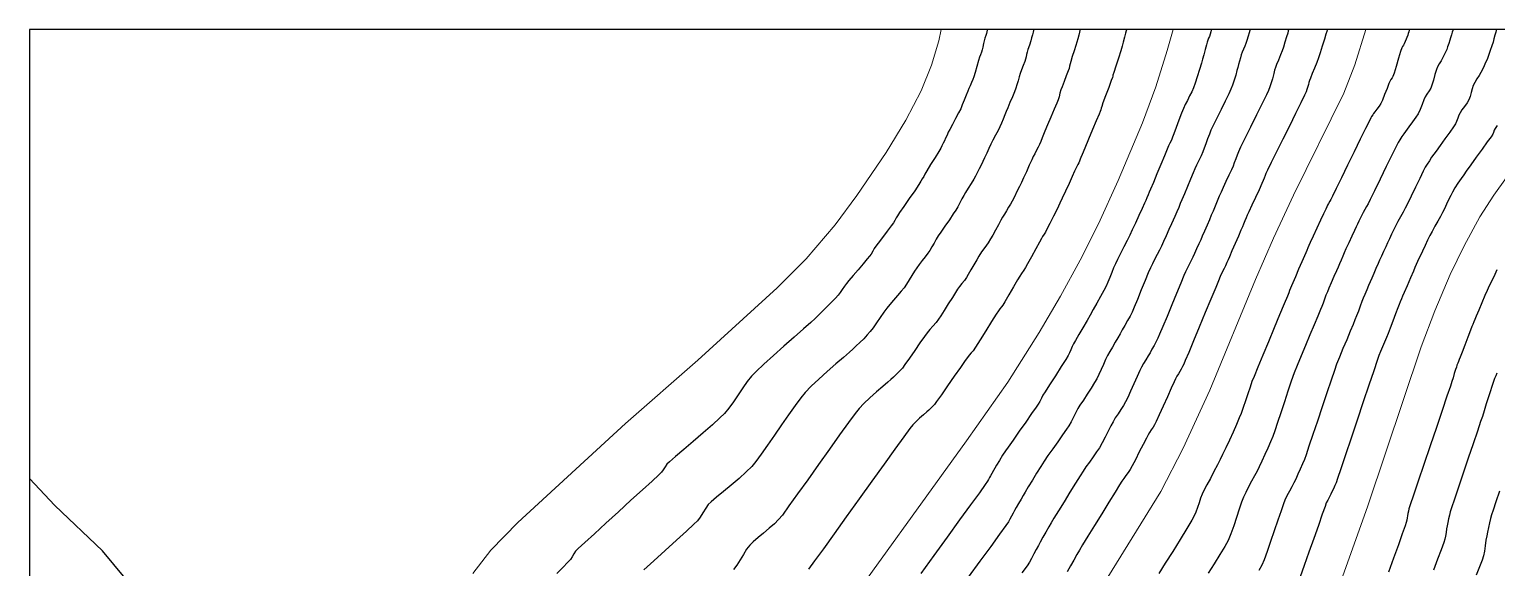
# Model space of a CAD drawing. Extents: x 27 to 849, y 0 to 853.
# Drawn here: x 26.5 to 153.4, y 806 to 852.5 of the extents above; entities that cross this region are included whole.
import ezdxf

# ---------------------------------------------------------------- set-up
doc = ezdxf.new("R2010")
doc.units = 0
doc.header["$LTSCALE"] = 2
for name, color, linetype in [('ARQ - PORTAS E ESQUADRIAS 1-50', 2, 'Continuous'), ('Curva 1 m', 5, 'Continuous'), ('Curva Mestra', 1, 'Continuous'), ('TRA_Trecho_Rodoviario_L', 7, 'Continuous')]:
    doc.layers.add(name, color=color, linetype=linetype)

msp = doc.modelspace()

# ---------------------------------------------------------------- linework, layer by layer
at = {"layer": 'ARQ - PORTAS E ESQUADRIAS 1-50', "elevation": 45}
msp.add_lwpolyline([(848.94, 852.52), (26.51, 852.52), (26.51, 7.38), (848.94, 7.38)], close=True, dxfattribs=at)
at = {"layer": 'Curva 1 m', "linetype": 'Continuous', "lineweight": -3}
for points, elevation in [([(109.4, 852.52), (109.39, 852.5), (109.37, 852.44), (109.34, 852.31), (109.3, 852.16), (109.24, 851.99), (109.16, 851.75), (109.1, 851.53), (109.05, 851.29), (108.98, 850.99), (108.93, 850.74), (108.86, 850.54), (108.77, 850.32), (108.69, 850.12), (108.61, 849.82), (108.46, 849.31), (108.31, 848.78), (108.2, 848.42), (108.11, 848.19), (108, 847.92), (107.88, 847.65), (107.78, 847.42), (107.68, 847.18), (107.54, 846.82), (107.38, 846.4), (107.21, 845.99), (107.07, 845.66), (106.88, 845.29), (106.63, 844.8), (106.36, 844.29), (106.13, 843.87), (106, 843.63), (105.89, 843.38), (105.76, 843.1), (105.66, 842.88), (105.56, 842.67), (105.45, 842.45), (105.34, 842.25), (105.18, 841.97), (104.85, 841.44), (104.47, 840.82), (104.14, 840.29), (103.97, 840), (103.87, 839.8), (103.74, 839.58), (103.63, 839.38), (103.45, 839.11), (103.09, 838.57), (102.62, 837.89), (102.16, 837.21), (101.79, 836.67), (101.61, 836.4), (101.49, 836.21), (101.36, 835.98), (101.25, 835.78), (101.06, 835.53), (100.71, 835.06), (100.3, 834.52), (99.94, 834.04), (99.73, 833.76), (99.6, 833.56), (99.46, 833.33), (99.32, 833.09), (99.19, 832.9), (98.99, 832.67), (98.64, 832.25), (98.2, 831.73), (97.76, 831.22), (97.39, 830.79), (97.18, 830.54), (97.02, 830.3), (96.83, 830.03), (96.64, 829.75), (96.47, 829.52), (96.23, 829.27), (95.83, 828.86), (95.35, 828.38), (94.87, 827.9), (94.47, 827.52), (94.11, 827.18), (93.48, 826.63), (92.68, 825.91), (91.78, 825.12), (90.87, 824.31), (90.05, 823.56), (89.39, 822.94), (88.97, 822.52), (88.61, 822.06), (88.22, 821.51), (87.81, 820.91), (87.41, 820.32), (87.02, 819.77), (86.65, 819.31), (86.24, 818.91), (85.6, 818.32), (84.8, 817.63), (83.94, 816.89), (83.11, 816.18), (82.4, 815.57), (81.88, 815.13), (81.65, 814.92), (81.5, 814.7), (81.34, 814.44), (81.19, 814.22), (80.95, 813.99), (80.37, 813.46), (79.54, 812.7), (78.54, 811.79), (77.46, 810.8), (76.37, 809.81), (75.38, 808.9), (74.55, 808.14), (73.97, 807.61), (73.74, 807.38), (73.6, 807.16), (73.47, 806.9), (73.33, 806.68), (73.1, 806.43), (72.66, 805.98), (72.14, 805.46)], 31), ([(113.41, 852.52), (113.4, 852.5), (113.38, 852.43), (113.34, 852.28), (113.28, 852.04), (113.21, 851.79), (113.13, 851.53), (113.01, 851.15), (112.88, 850.77), (112.81, 850.54), (112.77, 850.35), (112.73, 850.14), (112.68, 849.95), (112.61, 849.74), (112.48, 849.39), (112.33, 849.01), (112.22, 848.7), (112.13, 848.41), (112.03, 848.06), (111.94, 847.72), (111.85, 847.43), (111.73, 847.12), (111.54, 846.68), (111.33, 846.19), (111.14, 845.74), (111.01, 845.43), (110.89, 845.12), (110.75, 844.76), (110.61, 844.4), (110.47, 844.1), (110.31, 843.77), (110.09, 843.36), (109.86, 842.93), (109.68, 842.58), (109.51, 842.23), (109.32, 841.81), (109.14, 841.4), (108.99, 841.08), (108.85, 840.79), (108.68, 840.45), (108.51, 840.11), (108.36, 839.83), (108.2, 839.56), (107.98, 839.19), (107.73, 838.79), (107.5, 838.41), (107.33, 838.14), (107.17, 837.86), (106.99, 837.52), (106.81, 837.18), (106.65, 836.89), (106.43, 836.57), (106.09, 836.06), (105.7, 835.5), (105.35, 834.99), (105.13, 834.66), (104.96, 834.38), (104.77, 834.04), (104.58, 833.7), (104.4, 833.41), (104.23, 833.17), (103.99, 832.86), (103.73, 832.52), (103.47, 832.18), (103.27, 831.9), (103.07, 831.6), (102.85, 831.24), (102.61, 830.85), (102.38, 830.48), (102.17, 830.18), (101.93, 829.87), (101.61, 829.5), (101.27, 829.11), (100.94, 828.73), (100.67, 828.4), (100.41, 828.05), (100.11, 827.6), (99.8, 827.14), (99.5, 826.71), (99.25, 826.38), (98.99, 826.09), (98.68, 825.77), (98.35, 825.45), (98.03, 825.14), (97.75, 824.87), (97.44, 824.6), (96.92, 824.15), (96.26, 823.58), (95.53, 822.94), (94.8, 822.28), (94.14, 821.66), (93.62, 821.12), (93.24, 820.65), (92.74, 819.98), (92.18, 819.19), (91.58, 818.32), (90.96, 817.43), (90.37, 816.57), (89.82, 815.79), (89.35, 815.16), (88.99, 814.71), (88.52, 814.24), (87.91, 813.69), (87.23, 813.11), (86.56, 812.55), (85.95, 812.05), (85.49, 811.66), (85.24, 811.42), (85.01, 811.11), (84.77, 810.72), (84.53, 810.33), (84.31, 810.02), (83.99, 809.72), (83.35, 809.12), (82.48, 808.34), (81.5, 807.45), (80.53, 806.57), (79.66, 805.79)], 32), ([(117.42, 852.52), (117.41, 852.5), (117.39, 852.42), (117.35, 852.28), (117.28, 852.03), (117.2, 851.7), (117.12, 851.42), (117.03, 851.13), (116.88, 850.67), (116.72, 850.17), (116.59, 849.75), (116.53, 849.55), (116.49, 849.35), (116.44, 849.15), (116.36, 848.94), (116.2, 848.51), (116.01, 848.01), (115.84, 847.55), (115.74, 847.28), (115.66, 847.01), (115.58, 846.7), (115.49, 846.43), (115.38, 846.15), (115.16, 845.61), (114.87, 844.93), (114.59, 844.26), (114.36, 843.72), (114.24, 843.43), (114.13, 843.15), (114, 842.83), (113.88, 842.55), (113.77, 842.33), (113.63, 842.06), (113.48, 841.77), (113.35, 841.53), (113.22, 841.24), (113, 840.77), (112.75, 840.21), (112.51, 839.68), (112.32, 839.28), (112.15, 838.92), (111.94, 838.49), (111.72, 838.05), (111.52, 837.67), (111.38, 837.41), (111.22, 837.15), (111.04, 836.84), (110.85, 836.54), (110.69, 836.28), (110.54, 836.01), (110.33, 835.61), (110.08, 835.16), (109.85, 834.73), (109.66, 834.41), (109.44, 834.06), (109.16, 833.66), (108.88, 833.27), (108.65, 832.92), (108.46, 832.6), (108.21, 832.17), (107.95, 831.71), (107.72, 831.31), (107.56, 831.05), (107.39, 830.81), (107.18, 830.54), (106.97, 830.27), (106.8, 830.04), (106.63, 829.77), (106.35, 829.32), (106, 828.77), (105.65, 828.21), (105.35, 827.74), (105.16, 827.45), (104.94, 827.17), (104.66, 826.86), (104.39, 826.55), (104.16, 826.27), (103.93, 825.95), (103.55, 825.4), (103.09, 824.74), (102.63, 824.08), (102.25, 823.53), (102.03, 823.23), (101.81, 822.99), (101.54, 822.72), (101.26, 822.45), (101.03, 822.23), (100.77, 822), (100.34, 821.63), (99.8, 821.16), (99.22, 820.65), (98.69, 820.15), (98.28, 819.73), (97.94, 819.3), (97.36, 818.51), (96.6, 817.45), (95.72, 816.22), (94.78, 814.89), (93.84, 813.57), (92.96, 812.34), (92.21, 811.3), (91.65, 810.52), (91.32, 810.12), (90.96, 809.76), (90.51, 809.37), (90.02, 808.96), (89.54, 808.57), (89.12, 808.21), (88.82, 807.92), (88.55, 807.56), (88.27, 807.11), (87.98, 806.63), (87.7, 806.18), (87.43, 805.82)], 33), ([(121.43, 852.52), (121.42, 852.49), (121.39, 852.39), (121.34, 852.19), (121.25, 851.86), (121.13, 851.42), (121.03, 851.06), (120.91, 850.65), (120.71, 850.02), (120.49, 849.34), (120.32, 848.79), (120.24, 848.56), (120.22, 848.46), (120.2, 848.36), (120.1, 848.1), (119.88, 847.5), (119.61, 846.78), (119.38, 846.16), (119.27, 845.86), (119.23, 845.72), (119.18, 845.57), (119.14, 845.43), (119.04, 845.18), (118.8, 844.61), (118.48, 843.85), (118.14, 843.02), (117.82, 842.26), (117.58, 841.69), (117.47, 841.43), (117.41, 841.29), (117.35, 841.13), (117.29, 840.99), (117.21, 840.84), (117.11, 840.65), (117.02, 840.49), (116.92, 840.26), (116.71, 839.8), (116.44, 839.19), (116.14, 838.53), (115.86, 837.93), (115.66, 837.49), (115.41, 836.98), (115.1, 836.36), (114.78, 835.74), (114.53, 835.24), (114.4, 834.99), (114.29, 834.81), (114.16, 834.6), (114.05, 834.42), (113.89, 834.13), (113.57, 833.54), (113.19, 832.85), (112.86, 832.25), (112.68, 831.92), (112.52, 831.69), (112.34, 831.42), (112.18, 831.18), (111.98, 830.86), (111.63, 830.25), (111.23, 829.56), (110.89, 828.97), (110.72, 828.68), (110.6, 828.52), (110.46, 828.34), (110.34, 828.18), (110.15, 827.88), (109.75, 827.26), (109.25, 826.46), (108.75, 825.67), (108.35, 825.03), (108.15, 824.73), (107.99, 824.54), (107.81, 824.33), (107.65, 824.14), (107.46, 823.87), (107.05, 823.29), (106.51, 822.52), (105.94, 821.69), (105.4, 820.92), (104.99, 820.35), (104.81, 820.09), (104.65, 819.92), (104.47, 819.74), (104.31, 819.58), (104.14, 819.44), (103.86, 819.19), (103.52, 818.9), (103.19, 818.59), (102.93, 818.33), (102.68, 818.01), (102.15, 817.28), (101.38, 816.22), (100.45, 814.92), (99.39, 813.46), (98.28, 811.91), (97.17, 810.36), (96.12, 808.9), (95.19, 807.6), (94.43, 806.55), (93.9, 805.83)], 34), ([(128.77, 852.52), (128.77, 852.5), (128.75, 852.44), (128.71, 852.31), (128.65, 852.11), (128.58, 851.91), (128.52, 851.75), (128.45, 851.58), (128.39, 851.42), (128.32, 851.19), (128.22, 850.78), (128.1, 850.33), (127.99, 849.95), (127.89, 849.59), (127.72, 849.05), (127.53, 848.43), (127.35, 847.86), (127.2, 847.45), (127.06, 847.13), (126.87, 846.76), (126.68, 846.38), (126.49, 846.01), (126.34, 845.69), (126.17, 845.26), (125.94, 844.66), (125.71, 844.02), (125.51, 843.48), (125.4, 843.19), (125.3, 842.95), (125.17, 842.68), (125.06, 842.44), (124.94, 842.17), (124.7, 841.59), (124.39, 840.84), (124.05, 840.03), (123.74, 839.28), (123.5, 838.71), (123.38, 838.44), (123.29, 838.22), (123.17, 837.96), (123.08, 837.73), (122.97, 837.49), (122.76, 837.02), (122.48, 836.41), (122.19, 835.77), (121.91, 835.17), (121.71, 834.73), (121.47, 834.26), (121.19, 833.7), (120.9, 833.13), (120.64, 832.62), (120.45, 832.23), (120.3, 831.89), (120.14, 831.48), (119.97, 831.06), (119.8, 830.66), (119.65, 830.31), (119.45, 829.93), (119.17, 829.41), (118.86, 828.84), (118.54, 828.28), (118.28, 827.81), (118, 827.33), (117.64, 826.72), (117.28, 826.12), (116.99, 825.61), (116.82, 825.31), (116.71, 825.08), (116.59, 824.81), (116.47, 824.54), (116.36, 824.31), (116.16, 823.98), (115.76, 823.35), (115.26, 822.57), (114.76, 821.79), (114.37, 821.17), (114.18, 820.87), (114.05, 820.63), (113.91, 820.35), (113.78, 820.12), (113.6, 819.85), (113.21, 819.3), (112.7, 818.56), (112.13, 817.76), (111.6, 817), (111.17, 816.4), (110.94, 816.06), (110.7, 815.69), (110.43, 815.24), (110.18, 814.83), (110.03, 814.58), (109.9, 814.36), (109.76, 814.11), (109.65, 813.92), (109.57, 813.76), (109.48, 813.59), (109.4, 813.44), (109.2, 813.16), (108.69, 812.45), (107.93, 811.4), (106.97, 810.09), (105.9, 808.6), (104.76, 807.03), (103.62, 805.46)], 36), ([(132.11, 852.52), (132.1, 852.49), (132.08, 852.41), (132.03, 852.23), (131.94, 851.94), (131.82, 851.57), (131.73, 851.29), (131.64, 851.06), (131.53, 850.8), (131.43, 850.54), (131.34, 850.32), (131.27, 850.07), (131.19, 849.78), (131.11, 849.47), (131.04, 849.22), (130.97, 848.96), (130.86, 848.57), (130.72, 848.13), (130.58, 847.7), (130.45, 847.34), (130.27, 846.95), (129.96, 846.32), (129.59, 845.58), (129.22, 844.84), (128.91, 844.21), (128.72, 843.81), (128.58, 843.47), (128.43, 843.06), (128.28, 842.63), (128.14, 842.24), (128.02, 841.94), (127.86, 841.59), (127.67, 841.19), (127.48, 840.79), (127.32, 840.45), (127.18, 840.11), (126.96, 839.57), (126.69, 838.94), (126.43, 838.3), (126.21, 837.77), (126.07, 837.45), (125.93, 837.12), (125.76, 836.73), (125.6, 836.35), (125.45, 836.02), (125.3, 835.69), (125.09, 835.21), (124.84, 834.67), (124.61, 834.16), (124.43, 833.77), (124.26, 833.43), (124.06, 833.04), (123.84, 832.63), (123.65, 832.24), (123.48, 831.9), (123.3, 831.47), (123.02, 830.79), (122.69, 829.98), (122.36, 829.17), (122.08, 828.49), (121.89, 828.06), (121.72, 827.72), (121.5, 827.33), (121.28, 826.92), (121.05, 826.53), (120.86, 826.19), (120.67, 825.85), (120.43, 825.46), (120.19, 825.05), (119.96, 824.66), (119.77, 824.31), (119.6, 823.96), (119.41, 823.54), (119.22, 823.09), (119.03, 822.67), (118.85, 822.31), (118.65, 821.97), (118.35, 821.5), (118.01, 820.98), (117.68, 820.46), (117.39, 820.02), (117.21, 819.73), (117.03, 819.39), (116.83, 818.98), (116.62, 818.57), (116.43, 818.23), (116.23, 817.93), (115.89, 817.44), (115.47, 816.86), (115.03, 816.24), (114.62, 815.66), (114.3, 815.19), (114, 814.72), (113.64, 814.15), (113.27, 813.54), (112.92, 812.97), (112.64, 812.5), (112.47, 812.22), (112.29, 811.9), (112.07, 811.52), (111.87, 811.16), (111.72, 810.9), (111.6, 810.67), (111.47, 810.41), (111.33, 810.15), (111.21, 809.93), (110.98, 809.61), (110.44, 808.86), (109.67, 807.8), (108.74, 806.52), (107.73, 805.13)], 37), ([(135.45, 852.52), (135.44, 852.49), (135.41, 852.39), (135.36, 852.2), (135.26, 851.88), (135.12, 851.42), (134.99, 850.99), (134.88, 850.67), (134.74, 850.31), (134.56, 849.87), (134.39, 849.47), (134.29, 849.21), (134.22, 848.98), (134.16, 848.71), (134.09, 848.48), (134.03, 848.25), (133.92, 847.9), (133.81, 847.54), (133.7, 847.23), (133.52, 846.85), (133.15, 846.1), (132.67, 845.12), (132.14, 844.06), (131.65, 843.07), (131.28, 842.32), (131.1, 841.94), (130.99, 841.65), (130.87, 841.31), (130.74, 840.98), (130.63, 840.69), (130.49, 840.38), (130.27, 839.91), (130.02, 839.37), (129.77, 838.85), (129.59, 838.45), (129.43, 838.09), (129.26, 837.67), (129.08, 837.23), (128.9, 836.81), (128.75, 836.45), (128.59, 836.06), (128.38, 835.58), (128.17, 835.08), (127.97, 834.64), (127.83, 834.31), (127.67, 833.96), (127.48, 833.54), (127.29, 833.13), (127.14, 832.81), (127, 832.52), (126.83, 832.19), (126.66, 831.85), (126.51, 831.56), (126.37, 831.23), (126.1, 830.57), (125.74, 829.68), (125.33, 828.69), (124.92, 827.69), (124.55, 826.81), (124.27, 826.15), (124.13, 825.81), (123.98, 825.52), (123.8, 825.19), (123.61, 824.85), (123.45, 824.56), (123.28, 824.28), (123.08, 823.94), (122.88, 823.61), (122.72, 823.31), (122.57, 823.01), (122.34, 822.49), (122.06, 821.86), (121.77, 821.23), (121.52, 820.68), (121.34, 820.31), (121.16, 820), (120.92, 819.64), (120.68, 819.26), (120.44, 818.91), (120.25, 818.59), (120.06, 818.23), (119.82, 817.76), (119.56, 817.24), (119.31, 816.75), (119.08, 816.34), (118.83, 815.97), (118.53, 815.54), (118.21, 815.1), (117.91, 814.68), (117.66, 814.31), (117.41, 813.92), (117.01, 813.28), (116.52, 812.49), (116.01, 811.66), (115.53, 810.87), (115.14, 810.24), (114.91, 809.85), (114.7, 809.49), (114.44, 809.04), (114.19, 808.59), (113.96, 808.18), (113.79, 807.88), (113.61, 807.54), (113.41, 807.15), (113.21, 806.76), (113.02, 806.43), (112.81, 806.13), (112.37, 805.52)], 38), ([(138.79, 852.52), (138.78, 852.48), (138.74, 852.35), (138.66, 852.1), (138.53, 851.66), (138.35, 851.06), (138.17, 850.48), (138.03, 850.06), (137.88, 849.66), (137.68, 849.17), (137.48, 848.69), (137.32, 848.3), (137.24, 848.11), (137.19, 847.93), (137.15, 847.74), (137.1, 847.58), (137.02, 847.33), (136.95, 847.12), (136.81, 846.84), (136.49, 846.18), (136.04, 845.25), (135.5, 844.16), (134.93, 843.02), (134.4, 841.93), (133.94, 841), (133.62, 840.34), (133.48, 840.06), (133.4, 839.87), (133.32, 839.64), (133.25, 839.44), (133.13, 839.18), (132.88, 838.65), (132.57, 837.98), (132.25, 837.31), (132, 836.75), (131.86, 836.45), (131.76, 836.22), (131.65, 835.95), (131.53, 835.68), (131.44, 835.45), (131.31, 835.16), (131.09, 834.64), (130.81, 834), (130.54, 833.37), (130.32, 832.86), (130.21, 832.6), (130.09, 832.36), (129.97, 832.08), (129.86, 831.85), (129.76, 831.65), (129.65, 831.43), (129.55, 831.23), (129.42, 830.93), (129.13, 830.21), (128.71, 829.2), (128.22, 828.02), (127.7, 826.77), (127.21, 825.59), (126.8, 824.58), (126.5, 823.87), (126.37, 823.56), (126.27, 823.36), (126.14, 823.14), (126.03, 822.94), (125.91, 822.74), (125.78, 822.52), (125.66, 822.31), (125.54, 822.05), (125.28, 821.49), (124.95, 820.74), (124.58, 819.94), (124.24, 819.18), (123.97, 818.6), (123.83, 818.31), (123.71, 818.11), (123.56, 817.88), (123.41, 817.65), (123.29, 817.45), (123.14, 817.17), (122.86, 816.63), (122.52, 815.97), (122.18, 815.3), (121.89, 814.76), (121.72, 814.45), (121.57, 814.21), (121.37, 813.94), (121.18, 813.67), (121.01, 813.44), (120.82, 813.13), (120.42, 812.49), (119.89, 811.62), (119.27, 810.62), (118.65, 809.61), (118.08, 808.68), (117.62, 807.94), (117.36, 807.49), (117.12, 807.09), (116.85, 806.61), (116.56, 806.11), (116.28, 805.61)], 39), ([(145.9, 852.52), (145.89, 852.5), (145.87, 852.44), (145.84, 852.31), (145.79, 852.16), (145.74, 852.01), (145.67, 851.81), (145.62, 851.66), (145.53, 851.47), (145.44, 851.28), (145.37, 851.16), (145.29, 851.03), (145.22, 850.91), (145.13, 850.62), (144.95, 850.02), (144.74, 849.32), (144.56, 848.73), (144.46, 848.44), (144.39, 848.32), (144.29, 848.19), (144.21, 848.06), (144.12, 847.85), (143.95, 847.41), (143.74, 846.88), (143.55, 846.41), (143.42, 846.12), (143.27, 845.89), (143.08, 845.63), (142.9, 845.39), (142.79, 845.24), (142.71, 845.13), (142.62, 844.99), (142.55, 844.87), (142.42, 844.6), (142.1, 843.95), (141.64, 843.02), (141.1, 841.93), (140.54, 840.78), (140, 839.68), (139.54, 838.75), (139.22, 838.09), (139.08, 837.81), (139, 837.65), (138.9, 837.47), (138.81, 837.31), (138.73, 837.16), (138.65, 836.97), (138.57, 836.81), (138.45, 836.56), (138.2, 836.02), (137.88, 835.33), (137.56, 834.64), (137.31, 834.09), (137.18, 833.83), (137.1, 833.63), (137, 833.4), (136.92, 833.2), (136.81, 832.94), (136.58, 832.42), (136.3, 831.78), (136.02, 831.13), (135.79, 830.61), (135.68, 830.35), (135.61, 830.15), (135.52, 829.93), (135.45, 829.73), (135.33, 829.45), (135.05, 828.78), (134.65, 827.83), (134.18, 826.7), (133.69, 825.5), (133.2, 824.34), (132.77, 823.3), (132.45, 822.51), (132.27, 822.06), (132.1, 821.57), (131.91, 820.99), (131.71, 820.38), (131.52, 819.81), (131.34, 819.31), (131.17, 818.91), (130.93, 818.35), (130.63, 817.69), (130.31, 817), (130, 816.34), (129.73, 815.75), (129.52, 815.31), (129.28, 814.85), (128.98, 814.29), (128.67, 813.69), (128.36, 813.13), (128.11, 812.65), (127.95, 812.31), (127.82, 811.98), (127.69, 811.58), (127.56, 811.17), (127.42, 810.77), (127.28, 810.44), (127.07, 810.06), (126.63, 809.34), (126.06, 808.41), (125.41, 807.37), (124.77, 806.35), (124.21, 805.45)], 41), ([(149.66, 852.52), (149.66, 852.5), (149.64, 852.43), (149.59, 852.28), (149.53, 852.04), (149.45, 851.79), (149.38, 851.58), (149.29, 851.29), (149.19, 851), (149.11, 850.79), (149, 850.55), (148.87, 850.27), (148.76, 850.04), (148.62, 849.81), (148.45, 849.53), (148.32, 849.29), (148.23, 849.04), (148.1, 848.61), (147.96, 848.12), (147.84, 847.69), (147.75, 847.44), (147.59, 847.2), (147.4, 846.93), (147.24, 846.69), (147.13, 846.42), (146.98, 846.02), (146.81, 845.58), (146.65, 845.23), (146.45, 844.93), (146.16, 844.51), (145.83, 844.08), (145.55, 843.7), (145.39, 843.48), (145.23, 843.25), (145.05, 842.97), (144.91, 842.73), (144.73, 842.39), (144.36, 841.64), (143.88, 840.65), (143.35, 839.57), (142.86, 838.57), (142.49, 837.81), (142.31, 837.44), (142.18, 837.21), (142.03, 836.94), (141.88, 836.67), (141.76, 836.44), (141.65, 836.21), (141.52, 835.94), (141.39, 835.67), (141.29, 835.44), (141.14, 835.14), (140.91, 834.63), (140.64, 834.05), (140.4, 833.53), (140.24, 833.2), (140.12, 832.91), (139.97, 832.57), (139.83, 832.24), (139.71, 831.95), (139.57, 831.63), (139.36, 831.15), (139.13, 830.61), (138.92, 830.13), (138.79, 829.81), (138.67, 829.52), (138.55, 829.19), (138.42, 828.85), (138.31, 828.56), (138.2, 828.28), (137.96, 827.73), (137.64, 826.98), (137.28, 826.11), (136.89, 825.18), (136.51, 824.28), (136.18, 823.46), (135.93, 822.81), (135.67, 822.1), (135.38, 821.23), (135.07, 820.3), (134.77, 819.37), (134.49, 818.51), (134.25, 817.8), (134.08, 817.31), (133.88, 816.85), (133.64, 816.31), (133.38, 815.74), (133.12, 815.18), (132.89, 814.69), (132.71, 814.31), (132.5, 813.91), (132.24, 813.44), (131.98, 812.95), (131.73, 812.48), (131.53, 812.06), (131.37, 811.64), (131.17, 811.03), (130.94, 810.31), (130.69, 809.57), (130.44, 808.88), (130.2, 808.31), (129.91, 807.79), (129.49, 807.09), (129, 806.3), (128.48, 805.5)], 42), ([(153.43, 852.52), (153.42, 852.5), (153.4, 852.42), (153.36, 852.27), (153.29, 852.03), (153.2, 851.7), (153.12, 851.42), (153.01, 851.11), (152.87, 850.68), (152.72, 850.25), (152.6, 849.92), (152.48, 849.66), (152.34, 849.36), (152.2, 849.05), (152.07, 848.8), (151.92, 848.54), (151.73, 848.24), (151.55, 847.94), (151.41, 847.67), (151.31, 847.39), (151.22, 847.05), (151.13, 846.72), (151.03, 846.44), (150.87, 846.17), (150.64, 845.85), (150.42, 845.55), (150.27, 845.31), (150.17, 845.09), (150.07, 844.83), (149.97, 844.56), (149.87, 844.34), (149.7, 844.08), (149.37, 843.62), (148.96, 843.05), (148.54, 842.47), (148.19, 842), (147.99, 841.72), (147.81, 841.46), (147.62, 841.16), (147.42, 840.86), (147.26, 840.59), (147.09, 840.25), (146.78, 839.63), (146.41, 838.86), (146.03, 838.09), (145.72, 837.44), (145.53, 837.06), (145.34, 836.71), (145.12, 836.31), (144.89, 835.91), (144.71, 835.56), (144.54, 835.22), (144.35, 834.82), (144.16, 834.41), (144, 834.06), (143.84, 833.72), (143.65, 833.32), (143.46, 832.92), (143.3, 832.57), (143.17, 832.26), (142.99, 831.85), (142.8, 831.4), (142.63, 831), (142.5, 830.7), (142.36, 830.37), (142.19, 829.98), (142.03, 829.6), (141.89, 829.27), (141.77, 828.98), (141.63, 828.59), (141.47, 828.16), (141.31, 827.75), (141.18, 827.4), (141.02, 827.01), (140.77, 826.41), (140.46, 825.68), (140.13, 824.91), (139.83, 824.17), (139.59, 823.56), (139.4, 823.03), (139.11, 822.17), (138.75, 821.09), (138.34, 819.88), (137.93, 818.64), (137.54, 817.47), (137.2, 816.46), (136.95, 815.71), (136.81, 815.31), (136.65, 814.94), (136.45, 814.49), (136.24, 814.04), (136.05, 813.63), (135.9, 813.31), (135.72, 812.97), (135.5, 812.57), (135.29, 812.17), (135.12, 811.81), (134.99, 811.49), (134.78, 810.88), (134.51, 810.07), (134.2, 809.16), (133.87, 808.23), (133.57, 807.36), (133.31, 806.65), (133.11, 806.19), (132.86, 805.73)], 43), ([(153.47, 844.2), (153.3, 843.94), (153.23, 843.79), (153.17, 843.61), (153.1, 843.45), (152.95, 843.24), (152.62, 842.78), (152.17, 842.15), (151.67, 841.46), (151.19, 840.8), (150.81, 840.26), (150.59, 839.95), (150.35, 839.61), (150.09, 839.21), (149.83, 838.81), (149.62, 838.45), (149.46, 838.16), (149.28, 837.79), (149.09, 837.39), (148.91, 837.01), (148.75, 836.69), (148.57, 836.35), (148.34, 835.94), (148.09, 835.49), (147.85, 835.05), (147.66, 834.69), (147.46, 834.3), (147.24, 833.82), (147.01, 833.33), (146.82, 832.92), (146.71, 832.69), (146.6, 832.45), (146.47, 832.18), (146.36, 831.94), (146.23, 831.62), (145.97, 831.03), (145.68, 830.35), (145.43, 829.76), (145.3, 829.44), (145.2, 829.22), (145.09, 828.96), (144.99, 828.73), (144.88, 828.45), (144.68, 827.92), (144.44, 827.28), (144.21, 826.67), (144.04, 826.23), (143.9, 825.88), (143.73, 825.48), (143.55, 825.06), (143.39, 824.66), (143.25, 824.31), (143.1, 823.89), (142.8, 823), (142.38, 821.76), (141.89, 820.3), (141.37, 818.72), (140.84, 817.16), (140.36, 815.71), (139.95, 814.51), (139.67, 813.68), (139.55, 813.31), (139.44, 813.07), (139.31, 812.79), (139.19, 812.52), (139.09, 812.31), (138.96, 812.08), (138.82, 811.81), (138.7, 811.56), (138.59, 811.27), (138.35, 810.58), (138.01, 809.62), (137.61, 808.49), (137.19, 807.3), (136.79, 806.15), (136.43, 805.16)], 44), ([(153.46, 831.73), (153.27, 831.33), (153.04, 830.84), (152.8, 830.34), (152.62, 829.94), (152.42, 829.49), (152.16, 828.88), (151.89, 828.24), (151.67, 827.71), (151.55, 827.44), (151.46, 827.24), (151.37, 827.01), (151.28, 826.81), (151.16, 826.5), (150.93, 825.9), (150.67, 825.2), (150.45, 824.61), (150.34, 824.31), (150.27, 824.16), (150.19, 823.97), (150.13, 823.81), (150.07, 823.66), (150, 823.47), (149.95, 823.31), (149.88, 823.11), (149.77, 822.76), (149.66, 822.37), (149.56, 822.06), (149.43, 821.67), (149.13, 820.8), (148.72, 819.56), (148.22, 818.09), (147.68, 816.49), (147.14, 814.9), (146.65, 813.44), (146.24, 812.23), (145.96, 811.39), (145.85, 811.06), (145.8, 810.86), (145.75, 810.64), (145.71, 810.45), (145.68, 810.27), (145.65, 810.06), (145.62, 809.87), (145.52, 809.59), (145.27, 808.9), (144.93, 807.93), (144.51, 806.79), (144.08, 805.59)], 46), ([(153.44, 822.8), (153.35, 822.56), (153.26, 822.33), (153.16, 822.07), (153.06, 821.8), (152.98, 821.56), (152.89, 821.26), (152.73, 820.75), (152.54, 820.14), (152.36, 819.54), (152.2, 819.05), (152.05, 818.6), (151.78, 817.77), (151.41, 816.68), (150.98, 815.44), (150.55, 814.15), (150.14, 812.93), (149.79, 811.89), (149.54, 811.14), (149.42, 810.8), (149.35, 810.52), (149.27, 810.19), (149.2, 809.87), (149.14, 809.59), (149.1, 809.32), (149.06, 809.01), (149.01, 808.7), (148.96, 808.43), (148.86, 808.13), (148.63, 807.52), (148.33, 806.69), (147.98, 805.75)], 47), ([(153.68, 812.59), (153.37, 811.66), (153.13, 810.94), (153, 810.54), (152.91, 810.21), (152.81, 809.83), (152.72, 809.43), (152.64, 809.05), (152.57, 808.73), (152.51, 808.33), (152.44, 807.86), (152.38, 807.39), (152.3, 806.99), (152.17, 806.62), (151.95, 806.03), (151.67, 805.31)], 48)]:
    msp.add_lwpolyline(points, dxfattribs=dict(at, elevation=elevation))
at = {"layer": 'Curva Mestra', "lineweight": 0}
for points, elevation in [([(105.38, 852.52), (105.17, 851.54), (104.55, 849.42), (103.66, 847.21), (102.33, 844.67), (100.61, 841.86), (98.09, 838.15), (96.2, 835.62), (93.69, 832.67), (91.19, 830.16), (84.32, 823.91), (78.07, 818.42), (68.75, 809.87), (66.42, 807.48), (64.86, 805.45)], 30), ([(125.44, 852.52), (124.94, 850.69), (123.96, 847.56), (122.79, 844.44), (120.7, 839.44), (118.99, 835.69), (117.41, 832.56), (115.7, 829.44), (113.87, 826.31), (111.14, 822.01), (107.58, 816.94), (96, 800.92)], 35), ([(142.13, 852.52), (141.18, 849.44), (140.2, 847.01), (135.86, 838.19), (134.12, 834.45), (132.58, 830.89), (128.61, 821.31), (126.32, 816.31), (124.37, 812.56), (119.8, 805.13)], 40), ([(156.33, 842.56), (153.18, 838.19), (151.97, 836.31), (150.61, 833.81), (149.42, 831.31), (148.09, 828.19), (146.91, 825.06), (142.28, 811.31), (138.94, 801.94)], 45)]:
    msp.add_lwpolyline(points, dxfattribs=dict(at, elevation=elevation)).dxf.unprotected_set("ltscale", 0)
at = {"layer": 'TRA_Trecho_Rodoviario_L', "color": 1}
msp.add_lwpolyline([(62.39, 536.25), (62.11, 588.04), (62.72, 632.11), (63.99, 675.22), (63.16, 722.18), (62.37, 734.05), (61.24, 742.05), (60.21, 749.08), (59.36, 754.74), (57.46, 763.33), (55.3, 769.91), (50.49, 780.79), (44.75, 791.13), (37.88, 801.35), (32.83, 807.43), (28.72, 811.34), (26.51, 813.69)], dxfattribs=at)

doc.saveas('drawing.dxf')
